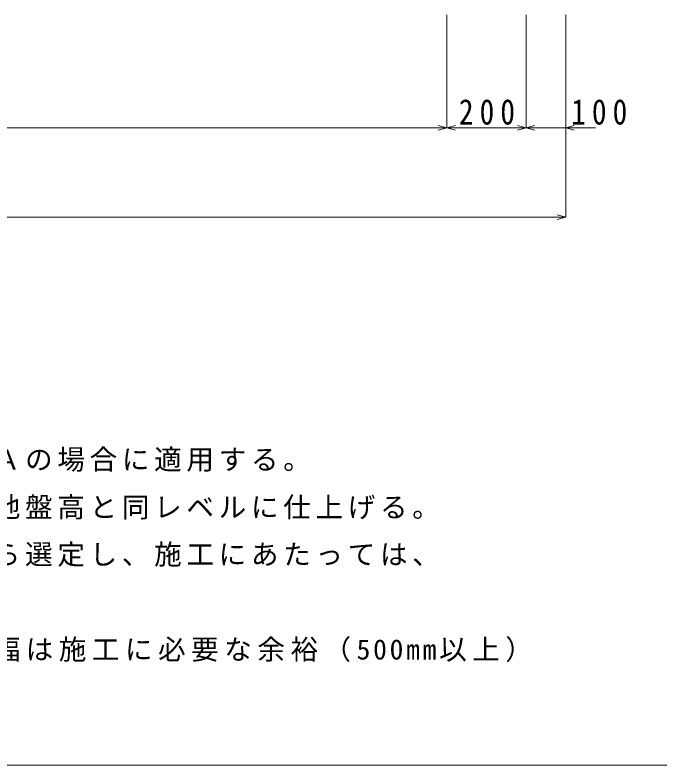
# Model space of a CAD drawing. Units: millimetres at full size, sheet at 1:30; details may follow other scales. Extents: x -5968 to 5968, y -4228 to 4228.
# Drawn here: x -3156 to -1530, y -4228 to -2335 of the extents above; entities that cross this region are included whole.
import ezdxf

# ---------------------------------------------------------------- set-up
doc = ezdxf.new("R2010")
doc.units = ezdxf.units.MM
doc.header["$LTSCALE"] = 30
doc.layers.add('0-0_枠', color=7, linetype='Continuous')
for name, color, linetype, lineweight in [('0-1_製品図', 7, 'Continuous', 9), ('0-6_寸法', 4, 'Continuous', 9), ('0-A_蓋', 4, 'Continuous', 9), ('1-0', 7, 'Continuous', 9)]:
    doc.layers.add(name, color=color, linetype=linetype, lineweight=lineweight)
doc.styles.add('ＭＳ ゴシック', font='')
doc.styles.get('ＭＳ ゴシック').set_extended_font_data('MS Gothic')

msp = doc.modelspace()

# ---------------------------------------------------------------- linework, layer by layer
at = {"layer": '0-6_寸法'}
for p, q in [((-2065.93, -2619.77), (-2065.93, -2334.77)), ((-1865.93, -2619.77), (-1865.93, -2334.77)), ((-1765.93, -2619.77), (-1765.93, -2334.77)), ((-4765.93, -2619.77), (-2065.93, -2619.77)), ((-2065.93, -2619.77), (-2140.93, -2619.77)), ((-2065.93, -2619.77), (-2087.66, -2613.95)), ((-2065.93, -2619.77), (-2087.66, -2625.59)), ((-2065.93, -2619.77), (-2044.19, -2613.95)), ((-2065.93, -2619.77), (-1990.93, -2619.77)), ((-2065.93, -2619.77), (-2044.19, -2625.59)), ((-2065.93, -2619.77), (-1865.93, -2619.77)), ((-1865.93, -2619.77), (-1940.93, -2619.77)), ((-1865.93, -2619.77), (-1887.66, -2613.95)), ((-1865.93, -2619.77), (-1887.66, -2625.59)), ((-1865.93, -2619.77), (-1844.19, -2613.95)), ((-1865.93, -2619.77), (-1790.93, -2619.77)), ((-1865.93, -2619.77), (-1844.19, -2625.59)), ((-1865.93, -2619.77), (-1765.93, -2619.77)), ((-1765.93, -2619.77), (-1744.19, -2613.95)), ((-1765.93, -2619.77), (-1690.93, -2619.77)), ((-1765.93, -2619.77), (-1744.19, -2625.59)), ((-1765.93, -2844.77), (-1765.93, -2619.77)), ((-1765.93, -2844.77), (-1787.66, -2838.95)), ((-1765.93, -2844.77), (-5065.93, -2844.77)), ((-1765.93, -2844.77), (-1787.66, -2850.59))]:
    msp.add_line(p, q, dxfattribs=at)
at = {"layer": '1-0', "color": 5}
msp.add_line((-5967.67, -4227.98), (5967.67, -4227.98), dxfattribs=at)

# ---------------------------------------------------------------- texts
at = {"layer": '0-0_枠', "insert": (-4841.87, -3488.4), "char_height": 51.05, "attachment_point": 7, "style": 'ＭＳ ゴシック'}
msp.add_mtext('\\T1.17;・深井戸用水中ポンプ口径１２５Ａ～１５０Ａの場合に適用する。', dxfattribs=at)
at = {"layer": '0-1_製品図', "insert": (-4841.87, -3608.4), "char_height": 51.05, "attachment_point": 7, "style": 'ＭＳ ゴシック'}
msp.add_mtext('\\T1.17;・ポンプ室の設置にあたっては、原則として地盤高と同レベルに仕上げる。', dxfattribs=at)
at = {"layer": '0-6_寸法', "color": 7, "char_height": 64.15, "attachment_point": 7, "style": 'ＭＳ ゴシック'}
for s, insert in [('\\T1.41;\\W0.85;200', (-2035.61, -2612.27)), ('\\T1.41;\\W0.85;100', (-1752.08, -2612.27))]:
    msp.add_mtext(s, dxfattribs=dict(at, insert=insert))
at = {"layer": '0-A_蓋', "color": 7, "char_height": 51.05, "attachment_point": 7, "style": 'ＭＳ ゴシック'}
for s, insert in [('\\T1.17;・基礎材は、切込砕石、栗石（充填材）等から選定し、施工にあたっては、', (-4841.87, -3728.4)), ('\\T1.2;・基礎材の厚さは概ね150mm程度とし、施工幅は施工に必要な余裕（500mm以上）', (-4841.87, -3968.4))]:
    msp.add_mtext(s, dxfattribs=dict(at, insert=insert))

doc.saveas('drawing.dxf')
